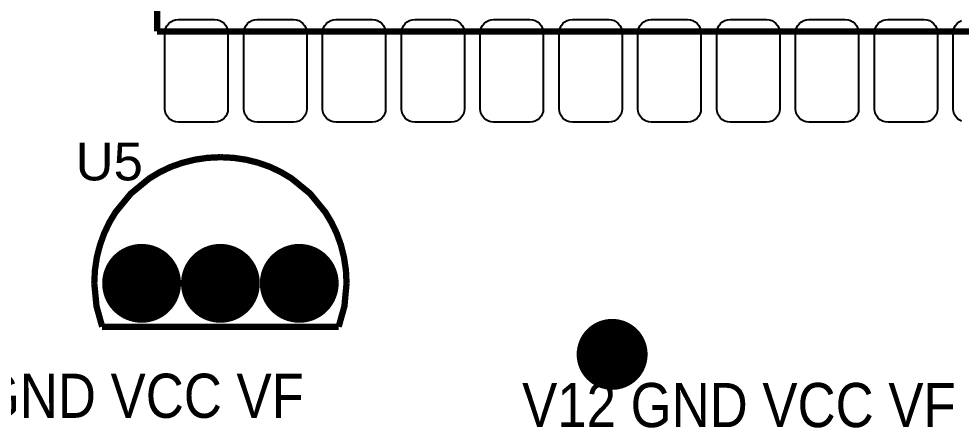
# Model space of a CAD drawing. Header units: inches. Extents: x 15 to 148, y 10 to 111.
# Drawn here: x 129.832 to 132.063, y 98.49 to 99.445 of the extents above; entities that cross this region are included whole.
import ezdxf

# ---------------------------------------------------------------- set-up
doc = ezdxf.new("R2010")
doc.units = ezdxf.units.IN
doc.header["$MEASUREMENT"] = 0
doc.layers.add('BLK_12AWG', color=7, linetype='Continuous')

# ---------------------------------------------------------------- blocks, each defined once
blk = doc.blocks.new('EPAD')
at = {"const_width": 0.5}
blk.add_lwpolyline([(-0.25, 0, 1), (0.25, 0, 1)], format="xyb", close=True, dxfattribs=at)
blk = doc.blocks.new('CBA2Board')
at = {"const_width": 0.008}
for points in [[(155.4305, 102.0963), (155.4305, 102.2463)], [(155.4305, 102.0963), (155.4305, 102.2463)], [(155.4305, 102.0963), (155.4305, 102.2463)], [(155.4305, 102.0963), (157.4305, 102.0963)], [(155.4305, 102.0963), (157.4305, 102.0963)], [(155.4305, 102.0963), (157.4305, 102.0963)], [(155.3509, 101.7768), (155.3517, 101.7934), (155.3541, 101.8095), (155.358, 101.825), (155.3633, 101.8398), (155.3699, 101.8538), (155.3778, 101.867), (155.3972, 101.8906), (155.4207, 101.9099), (155.4339, 101.9178), (155.4479, 101.9245), (155.4627, 101.9297), (155.4782, 101.9336), (155.4943, 101.936), (155.5109, 101.9368)], [(155.3509, 101.7768), (155.3517, 101.7934), (155.3541, 101.8095), (155.358, 101.825), (155.3633, 101.8398), (155.3699, 101.8538), (155.3778, 101.867), (155.3972, 101.8906), (155.4207, 101.9099), (155.4339, 101.9178), (155.4479, 101.9245), (155.4627, 101.9297), (155.4782, 101.9336), (155.4943, 101.936), (155.5109, 101.9368)], [(155.3509, 101.7768), (155.3517, 101.7934), (155.3541, 101.8095), (155.358, 101.825), (155.3633, 101.8398), (155.3699, 101.8538), (155.3778, 101.867), (155.3972, 101.8906), (155.4207, 101.9099), (155.4339, 101.9178), (155.4479, 101.9245), (155.4627, 101.9297), (155.4782, 101.9336), (155.4943, 101.936), (155.5109, 101.9368)], [(155.6709, 101.7768), (155.6701, 101.7934), (155.6677, 101.8095), (155.6639, 101.825), (155.6586, 101.8398), (155.6519, 101.8538), (155.644, 101.867), (155.6247, 101.8906), (155.6011, 101.9099), (155.5879, 101.9178), (155.5739, 101.9245), (155.5591, 101.9297), (155.5436, 101.9336), (155.5275, 101.936), (155.5109, 101.9368)], [(155.6709, 101.7768), (155.6701, 101.7934), (155.6677, 101.8095), (155.6639, 101.825), (155.6586, 101.8398), (155.6519, 101.8538), (155.644, 101.867), (155.6247, 101.8906), (155.6011, 101.9099), (155.5879, 101.9178), (155.5739, 101.9245), (155.5591, 101.9297), (155.5436, 101.9336), (155.5275, 101.936), (155.5109, 101.9368)], [(155.6709, 101.7768), (155.6701, 101.7934), (155.6677, 101.8095), (155.6639, 101.825), (155.6586, 101.8398), (155.6519, 101.8538), (155.644, 101.867), (155.6247, 101.8906), (155.6011, 101.9099), (155.5879, 101.9178), (155.5739, 101.9245), (155.5591, 101.9297), (155.5436, 101.9336), (155.5275, 101.936), (155.5109, 101.9368)], [(155.3509, 101.7768), (155.3537, 101.7478), (155.3609, 101.7218)], [(155.3509, 101.7768), (155.3537, 101.7478), (155.3609, 101.7218)], [(155.3509, 101.7768), (155.3537, 101.7478), (155.3609, 101.7218)], [(155.6709, 101.7768), (155.6682, 101.7478), (155.6609, 101.7218)], [(155.6709, 101.7768), (155.6682, 101.7478), (155.6609, 101.7218)], [(155.6709, 101.7768), (155.6682, 101.7478), (155.6609, 101.7218)], [(155.3609, 101.7218), (155.6609, 101.7218)], [(155.3609, 101.7218), (155.6609, 101.7218)], [(155.3609, 101.7218), (155.6609, 101.7218)]]:
    blk.add_lwpolyline(points, dxfattribs=at)
for points in [[(155.4575, 102.1113), (155.5035, 102.1113), (155.507, 102.111), (155.5102, 102.11), (155.5131, 102.1085), (155.5156, 102.1064), (155.5177, 102.1039), (155.5192, 102.101), (155.5202, 102.0978), (155.5205, 102.0943), (155.5205, 101.9983), (155.5202, 101.9948), (155.5192, 101.9916), (155.5177, 101.9887), (155.5156, 101.9862), (155.5131, 101.9842), (155.5102, 101.9826), (155.507, 101.9817), (155.5035, 101.9813), (155.4575, 101.9813), (155.4541, 101.9817), (155.4508, 101.9826), (155.448, 101.9842), (155.4454, 101.9862), (155.4434, 101.9887), (155.4418, 101.9916), (155.4409, 101.9948), (155.4405, 101.9983), (155.4405, 102.0943), (155.4409, 102.0978), (155.4418, 102.101), (155.4434, 102.1039), (155.4454, 102.1064), (155.448, 102.1085), (155.4508, 102.11), (155.4541, 102.111), (155.4575, 102.1113)], [(155.5575, 102.1113), (155.6035, 102.1113), (155.607, 102.111), (155.6102, 102.11), (155.6131, 102.1085), (155.6156, 102.1064), (155.6177, 102.1039), (155.6192, 102.101), (155.6202, 102.0978), (155.6205, 102.0943), (155.6205, 101.9983), (155.6202, 101.9948), (155.6192, 101.9916), (155.6177, 101.9887), (155.6156, 101.9862), (155.6131, 101.9842), (155.6102, 101.9826), (155.607, 101.9817), (155.6035, 101.9813), (155.5575, 101.9813), (155.5541, 101.9817), (155.5508, 101.9826), (155.548, 101.9842), (155.5454, 101.9862), (155.5434, 101.9887), (155.5418, 101.9916), (155.5409, 101.9948), (155.5405, 101.9983), (155.5405, 102.0943), (155.5409, 102.0978), (155.5418, 102.101), (155.5434, 102.1039), (155.5454, 102.1064), (155.548, 102.1085), (155.5508, 102.11), (155.5541, 102.111), (155.5575, 102.1113)], [(155.6575, 102.1113), (155.7035, 102.1113), (155.707, 102.111), (155.7102, 102.11), (155.7131, 102.1085), (155.7156, 102.1064), (155.7177, 102.1039), (155.7192, 102.101), (155.7202, 102.0978), (155.7205, 102.0943), (155.7205, 101.9983), (155.7202, 101.9948), (155.7192, 101.9916), (155.7177, 101.9887), (155.7156, 101.9862), (155.7131, 101.9842), (155.7102, 101.9826), (155.707, 101.9817), (155.7035, 101.9813), (155.6575, 101.9813), (155.6541, 101.9817), (155.6508, 101.9826), (155.648, 101.9842), (155.6454, 101.9862), (155.6434, 101.9887), (155.6418, 101.9916), (155.6409, 101.9948), (155.6405, 101.9983), (155.6405, 102.0943), (155.6409, 102.0978), (155.6418, 102.101), (155.6434, 102.1039), (155.6454, 102.1064), (155.648, 102.1085), (155.6508, 102.11), (155.6541, 102.111), (155.6575, 102.1113)], [(155.7575, 102.1113), (155.8035, 102.1113), (155.807, 102.111), (155.8102, 102.11), (155.8131, 102.1085), (155.8156, 102.1064), (155.8177, 102.1039), (155.8192, 102.101), (155.8202, 102.0978), (155.8205, 102.0943), (155.8205, 101.9983), (155.8202, 101.9948), (155.8192, 101.9916), (155.8177, 101.9887), (155.8156, 101.9862), (155.8131, 101.9842), (155.8102, 101.9826), (155.807, 101.9817), (155.8035, 101.9813), (155.7575, 101.9813), (155.7541, 101.9817), (155.7508, 101.9826), (155.748, 101.9842), (155.7454, 101.9862), (155.7434, 101.9887), (155.7418, 101.9916), (155.7409, 101.9948), (155.7405, 101.9983), (155.7405, 102.0943), (155.7409, 102.0978), (155.7418, 102.101), (155.7434, 102.1039), (155.7454, 102.1064), (155.748, 102.1085), (155.7508, 102.11), (155.7541, 102.111), (155.7575, 102.1113)], [(155.8575, 102.1113), (155.9035, 102.1113), (155.907, 102.111), (155.9102, 102.11), (155.9131, 102.1085), (155.9156, 102.1064), (155.9177, 102.1039), (155.9192, 102.101), (155.9202, 102.0978), (155.9205, 102.0943), (155.9205, 101.9983), (155.9202, 101.9948), (155.9192, 101.9916), (155.9177, 101.9887), (155.9156, 101.9862), (155.9131, 101.9842), (155.9102, 101.9826), (155.907, 101.9817), (155.9035, 101.9813), (155.8575, 101.9813), (155.8541, 101.9817), (155.8508, 101.9826), (155.848, 101.9842), (155.8454, 101.9862), (155.8434, 101.9887), (155.8418, 101.9916), (155.8409, 101.9948), (155.8405, 101.9983), (155.8405, 102.0943), (155.8409, 102.0978), (155.8418, 102.101), (155.8434, 102.1039), (155.8454, 102.1064), (155.848, 102.1085), (155.8508, 102.11), (155.8541, 102.111), (155.8575, 102.1113)], [(155.9575, 102.1113), (156.0035, 102.1113), (156.007, 102.111), (156.0102, 102.11), (156.0131, 102.1085), (156.0156, 102.1064), (156.0177, 102.1039), (156.0192, 102.101), (156.0202, 102.0978), (156.0205, 102.0943), (156.0205, 101.9983), (156.0202, 101.9948), (156.0192, 101.9916), (156.0177, 101.9887), (156.0156, 101.9862), (156.0131, 101.9842), (156.0102, 101.9826), (156.007, 101.9817), (156.0035, 101.9813), (155.9575, 101.9813), (155.9541, 101.9817), (155.9508, 101.9826), (155.948, 101.9842), (155.9454, 101.9862), (155.9434, 101.9887), (155.9418, 101.9916), (155.9409, 101.9948), (155.9405, 101.9983), (155.9405, 102.0943), (155.9409, 102.0978), (155.9418, 102.101), (155.9434, 102.1039), (155.9454, 102.1064), (155.948, 102.1085), (155.9508, 102.11), (155.9541, 102.111), (155.9575, 102.1113)], [(156.0575, 102.1113), (156.1035, 102.1113), (156.107, 102.111), (156.1102, 102.11), (156.1131, 102.1085), (156.1156, 102.1064), (156.1177, 102.1039), (156.1192, 102.101), (156.1202, 102.0978), (156.1205, 102.0943), (156.1205, 101.9983), (156.1202, 101.9948), (156.1192, 101.9916), (156.1177, 101.9887), (156.1156, 101.9862), (156.1131, 101.9842), (156.1102, 101.9826), (156.107, 101.9817), (156.1035, 101.9813), (156.0575, 101.9813), (156.0541, 101.9817), (156.0508, 101.9826), (156.048, 101.9842), (156.0454, 101.9862), (156.0434, 101.9887), (156.0418, 101.9916), (156.0409, 101.9948), (156.0405, 101.9983), (156.0405, 102.0943), (156.0409, 102.0978), (156.0418, 102.101), (156.0434, 102.1039), (156.0454, 102.1064), (156.048, 102.1085), (156.0508, 102.11), (156.0541, 102.111), (156.0575, 102.1113)], [(156.1575, 102.1113), (156.2035, 102.1113), (156.207, 102.111), (156.2102, 102.11), (156.2131, 102.1085), (156.2156, 102.1064), (156.2177, 102.1039), (156.2192, 102.101), (156.2202, 102.0978), (156.2205, 102.0943), (156.2205, 101.9983), (156.2202, 101.9948), (156.2192, 101.9916), (156.2177, 101.9887), (156.2156, 101.9862), (156.2131, 101.9842), (156.2102, 101.9826), (156.207, 101.9817), (156.2035, 101.9813), (156.1575, 101.9813), (156.1541, 101.9817), (156.1508, 101.9826), (156.148, 101.9842), (156.1454, 101.9862), (156.1434, 101.9887), (156.1418, 101.9916), (156.1409, 101.9948), (156.1405, 101.9983), (156.1405, 102.0943), (156.1409, 102.0978), (156.1418, 102.101), (156.1434, 102.1039), (156.1454, 102.1064), (156.148, 102.1085), (156.1508, 102.11), (156.1541, 102.111), (156.1575, 102.1113)], [(156.2575, 102.1113), (156.3035, 102.1113), (156.307, 102.111), (156.3102, 102.11), (156.3131, 102.1085), (156.3156, 102.1064), (156.3177, 102.1039), (156.3192, 102.101), (156.3202, 102.0978), (156.3205, 102.0943), (156.3205, 101.9983), (156.3202, 101.9948), (156.3192, 101.9916), (156.3177, 101.9887), (156.3156, 101.9862), (156.3131, 101.9842), (156.3102, 101.9826), (156.307, 101.9817), (156.3035, 101.9813), (156.2575, 101.9813), (156.2541, 101.9817), (156.2508, 101.9826), (156.248, 101.9842), (156.2454, 101.9862), (156.2434, 101.9887), (156.2418, 101.9916), (156.2409, 101.9948), (156.2405, 101.9983), (156.2405, 102.0943), (156.2409, 102.0978), (156.2418, 102.101), (156.2434, 102.1039), (156.2454, 102.1064), (156.248, 102.1085), (156.2508, 102.11), (156.2541, 102.111), (156.2575, 102.1113)], [(156.3575, 102.1113), (156.4035, 102.1113), (156.407, 102.111), (156.4102, 102.11), (156.4131, 102.1085), (156.4156, 102.1064), (156.4177, 102.1039), (156.4192, 102.101), (156.4202, 102.0978), (156.4205, 102.0943), (156.4205, 101.9983), (156.4202, 101.9948), (156.4192, 101.9916), (156.4177, 101.9887), (156.4156, 101.9862), (156.4131, 101.9842), (156.4102, 101.9826), (156.407, 101.9817), (156.4035, 101.9813), (156.3575, 101.9813), (156.3541, 101.9817), (156.3508, 101.9826), (156.348, 101.9842), (156.3454, 101.9862), (156.3434, 101.9887), (156.3418, 101.9916), (156.3409, 101.9948), (156.3405, 101.9983), (156.3405, 102.0943), (156.3409, 102.0978), (156.3418, 102.101), (156.3434, 102.1039), (156.3454, 102.1064), (156.348, 102.1085), (156.3508, 102.11), (156.3541, 102.111), (156.3575, 102.1113)]]:
    blk.add_lwpolyline(points, close=True)
blk.add_lwpolyline([(156.4508, 101.9826), (156.448, 101.9842), (156.4454, 101.9862), (156.4434, 101.9887), (156.4418, 101.9916), (156.4409, 101.9948), (156.4405, 101.9983), (156.4405, 102.0943), (156.4409, 102.0978), (156.4418, 102.101), (156.4434, 102.1039), (156.4454, 102.1064), (156.448, 102.1085), (156.4508, 102.11)])
for p, xscale, yscale in [((155.4109, 101.7768), 0.1, 0.1), ((155.5109, 101.7768), 0.1, 0.1), ((155.6109, 101.7768), 0.1, 0.1), ((156.0078, 101.6867), 0.09, 0.09)]:
    blk.add_blockref('EPAD', p, dxfattribs=dict(xscale=xscale, yscale=yscale))
for s, height, width, p in [('U5', 0.048, 1.041667, (155.3271, 101.9074)), ('U5', 0.048, 1.041667, (155.3271, 101.9074)), ('U5', 0.048, 1.041667, (155.3271, 101.9074)), ('V12 GND VCC VF', 0.056, 0.892857, (155.0669, 101.6062)), ('V12 GND VCC VF', 0.056, 0.892857, (155.0669, 101.6062)), ('V12 GND VCC VF', 0.056, 0.892857, (155.0669, 101.6062)), ('V12 GND VCC VF', 0.056, 0.892857, (155.8937, 101.5944)), ('V12 GND VCC VF', 0.056, 0.892857, (155.8937, 101.5944)), ('V12 GND VCC VF', 0.056, 0.892857, (155.8937, 101.5944))]:
    blk.add_text(s, height=height, dxfattribs=dict(width=width)).set_placement(p)

msp = doc.modelspace()

# ---------------------------------------------------------------- block references
at = {"layer": 'BLK_12AWG', "xscale": 1.86624, "yscale": 1.86624, "zscale": 1.86624}
msp.add_blockref('CBA2Board', (-159.9111, -91.121), dxfattribs=at)

doc.saveas('drawing.dxf')
